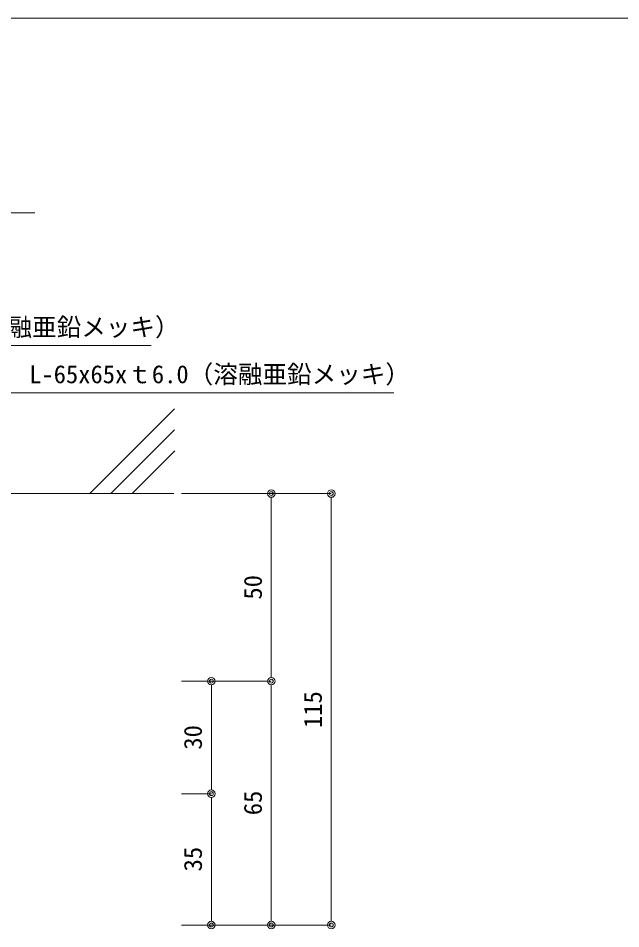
# Model space of a CAD drawing. Units: millimetres on the paper. Extents: x -401 to 401, y -279 to 279.
# Drawn here: x 7.3 to 87.7, y 157.3 to 278.7 of the extents above; entities that cross this region are included whole.
import ezdxf
from ezdxf.enums import TextEntityAlignment as Align

# ---------------------------------------------------------------- set-up
doc = ezdxf.new("R2010")
doc.units = ezdxf.units.MM
for name, color, linetype, lineweight in [('0-1_0-A01-枠A', 4, 'Continuous', 9), ('0-6_A-D01-RC', 4, 'Continuous', 9), ('0-7_A-C02-ハッチング', 134, 'Continuous', 9), ('0-B_A-B03-文字_書込_小', 7, 'Continuous', 9), ('0-C_0', 1, 'Continuous', 9), ('0-E_0-A11-寸法_詳細', 5, 'Continuous', 9)]:
    doc.layers.add(name, color=color, linetype=linetype, lineweight=lineweight)
doc.styles.add('ＭＳ ゴシック', font='')
doc.styles.get('ＭＳ ゴシック').set_extended_font_data('MS Gothic')

# ---------------------------------------------------------------- blocks, each defined once
blk = doc.blocks.new('_Dot')
at = {"layer": '0-C_0', "color": 7}
blk.add_line((-0.5, 0), (-1, 0), dxfattribs=at)
for radius in [0.5, 0.25]:
    blk.add_circle((0, 0), radius, dxfattribs=at)

msp = doc.modelspace()

# ---------------------------------------------------------------- linework, layer by layer
at = {"layer": '0-1_0-A01-枠A'}
msp.add_line((-400.667, 278.667), (400.667, 278.667), dxfattribs=at)
at = {"layer": '0-6_A-D01-RC'}
msp.add_line((-343.778, 215.323), (28.118, 215.323), dxfattribs=at)
at = {"layer": '0-7_A-C02-ハッチング'}
for p, q in [((16.877, 215.323), (28.178, 226.624)), ((19.706, 215.323), (28.209, 223.827)), ((22.534, 215.323), (28.24, 221.029))]:
    msp.add_line(p, q, dxfattribs=at)
at = {"layer": '0-B_A-B03-文字_書込_小'}
for points in [[(-47.203, 230.185), (-34.223, 252.737), (9.564, 252.737)], [(-36.224, 215.301), (-24.859, 235.045), (25.096, 235.045)], [(-25.954, 184.116), (-0.255, 228.764), (57.462, 228.764)]]:
    msp.add_lwpolyline(points, dxfattribs=at)
at = {"layer": '0-E_0-A11-寸法_詳細'}
for p, q in [((29.105, 215.323), (41.105, 215.323)), ((29.105, 215.323), (49.105, 215.323)), ((41.105, 191.323), (41.105, 214.323)), ((49.105, 158.823), (49.105, 214.323)), ((29.105, 190.323), (33.105, 190.323)), ((29.105, 190.323), (41.105, 190.323)), ((29.105, 190.323), (41.105, 190.323)), ((33.105, 176.323), (33.105, 189.323)), ((41.105, 158.823), (41.105, 189.323)), ((29.105, 175.323), (33.105, 175.323)), ((29.105, 175.323), (33.105, 175.323)), ((33.105, 158.823), (33.105, 174.323)), ((29.105, 157.823), (33.105, 157.823)), ((29.105, 157.823), (41.105, 157.823)), ((29.105, 157.823), (49.105, 157.823))]:
    msp.add_line(p, q, dxfattribs=at)

# ---------------------------------------------------------------- block references
for p, rotation in [((41.105, 215.323), 90), ((49.105, 215.323), 90), ((33.105, 190.323), 90), ((41.105, 190.323), 270), ((41.105, 190.323), 90), ((33.105, 175.323), 270), ((33.105, 175.323), 90), ((33.105, 157.823), 270), ((41.105, 157.823), 270), ((49.105, 157.823), 270)]:
    msp.add_blockref('_Dot', p, dxfattribs=dict(at, rotation=rotation))

# ---------------------------------------------------------------- texts
at = {"layer": '0-B_A-B03-文字_書込_小', "style": 'ＭＳ ゴシック'}
for s, p in [('L-75x100xｔ7.0（溶融亜鉛メッキ）', (-23.565, 235.582)), ('L-65x65xｔ6.0（溶融亜鉛メッキ）', (8.801, 229.301))]:
    msp.add_text(s, height=2.405, dxfattribs=at).set_placement(p, align=Align.BOTTOM_LEFT)
at = {"layer": '0-E_0-A11-寸法_詳細', "style": 'ＭＳ ゴシック'}
for s, p in [('50', (40.568, 201.191)), ('115', (48.568, 184.072)), ('30', (32.568, 181.191)), ('65', (40.568, 172.455)), ('35', (32.568, 164.974))]:
    msp.add_text(s, height=2.405, rotation=90, dxfattribs=at).set_placement(p, align=Align.BOTTOM_LEFT)

doc.saveas('drawing.dxf')
